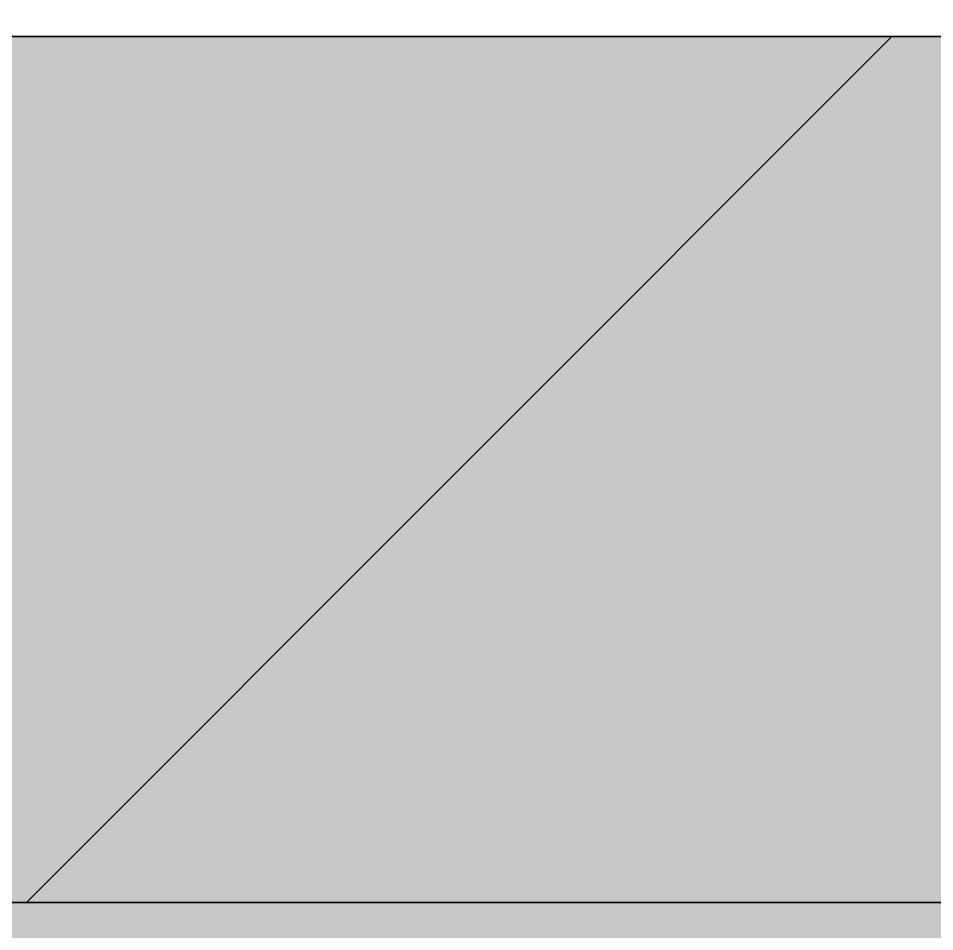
# Model space of a CAD drawing. Header units: millimetres. Extents: x 2519235 to 7246330, y 25937 to 201821.
# Drawn here: x 3262714.8 to 3262820.6, y 100986.6 to 101092.1 of the extents above; entities that cross this region are included whole.
import ezdxf
from ezdxf.xclip import XClip

# ---------------------------------------------------------------- set-up
doc = ezdxf.new("R2010")
doc.units = ezdxf.units.MM
doc.header["$XCLIPFRAME"] = 0
for name, color, linetype in [('000 - 0_HIDE_OBJ_FRAMING_DEF_SUB_1', 250, 'Continuous'), ('000 - CONCRETE_COL_CUT_COLOR_1', 1, 'Continuous'), ('000 - CONCRETE_COL_HATCH_', 251, 'Continuous'), ('000 - CONCRETE_COL_WIPEOUT_', 250, 'Continuous'), ('000 - CONCRETE_WALL_CUT_COLOR_3', 3, 'Continuous'), ('000 - CONCRETE_WALL_CUT_COLOR_5', 5, 'Continuous')]:
    doc.layers.add(name, color=color, linetype=linetype)

# ---------------------------------------------------------------- blocks, each defined once
blk = doc.blocks.new('A$C9a10139f')
at = {"layer": '000 - 0_HIDE_OBJ_FRAMING_DEF_SUB_1', "lineweight": 25}
h = blk.add_hatch(dxfattribs=at)
h.set_pattern_fill('FP_31', color=256, style=0, pattern_type=2)
h.set_pattern_definition([(50, (2976342.74, -103500), (364.36793, -31.878294), [38.1, -419.1]), (355, (2976342.74, -103500), (-70.48585, 382.113303), [30.48, -335.28]), (100.451, (2976373.1, -103502.66), (293.885003, 350.233376), [32.38, -356.18]), (46.184, (2976342.74, -103398.4), (542.15848, -84.08583), [57.15, -628.65]), (96.636, (2976387.9, -103405.4), (474.8049, 494.85542), [48.57, -534.27]), (351.184, (2976342.74, -103398.4), (474.8102, 494.85008), [45.72, -502.92]), (21, (2976393.54, -103423.8), (303.228468, -204.530462), [38.1, -419.1]), (326, (2976393.54, -103423.8), (123.60389, 368.376044), [30.48, -335.28]), (71.451, (2976418.8, -103440.84), (426.834125, 163.842736), [32.38, -356.18]), (37.5, (2976342.74, -103500), (6.1766457, 169.1101516), [16.764, -314.452, 16.764, -323.596, -336.55]), (37.5, (2976342.74, -103500), (6.1766457, 169.1101516), [-671.576, 16.764, -319.786]), (7.5, (2976342.74, -103500), (133.638876, 200.361494), [16.764, -177.292, 16.764, -306.832, -128.27]), (7.5, (2976342.74, -103500), (133.638876, 200.361494), [-517.652, 16.764, -111.506]), (327.5, (2976229.46, -103500), (271.181819, -11.4583626), [16.764, -110.236, 16.764, -379.476, -525.78]), (327.5, (2976229.46, -103500), (271.181819, -11.4583626), [-523.24, 16.764, -509.016]), (317.5, (2976178.66, -103500), (296.25851, 50.852847), [16.764, -148.336, 16.764, -246.38, -373.38]), (317.5, (2976178.66, -103500), (296.25851, 50.852847), [-428.244, 16.764, -356.616])])
h.paths.add_polyline_path([(-48851.67, -3211.05), (-48551.67, -3211.05), (-48551.67, -2760), (-4210.34, -2760), (-4210.34, -3211.05), (-3910.34, -3210), (-3910.34, -2760), (1028.19, -2760), (1028.19, -2510), (-3910.34, -2510), (-3910.34, -2010), (-4210.34, -2010), (-4210.34, -2510), (-48551.67, -2510), (-48551.67, -2110), (-48851.67, -2110), (-48851.67, -2510), (-49985.39, -2510), (-49985.39, -2760), (-48851.67, -2760), (-48851.67, -3160)])
at = {"layer": '000 - 0_HIDE_OBJ_FRAMING_DEF_SUB_1', "lineweight": 9}
h = blk.add_hatch(dxfattribs=at)
h.set_pattern_fill('FP_30', color=256, style=0, pattern_type=2)
h.set_pattern_definition([(45, (2976342.74, -103500), (-106.066017, 106.066017), [])])
h.paths.add_polyline_path([(300, -2510), (1028.19, -2510), (1028.19, -2410), (-3910.34, -2410), (-3910.34, -2510), (-2160.16, -2510)])
h.paths.add_polyline_path([(-49188.3, -2510), (-48901.67, -2510), (-48902.08, -2410), (-49985.39, -2410), (-49985.39, -2510)])
h.paths.add_polyline_path([(-48551.67, -2510), (-4210.34, -2510), (-4210.34, -2410), (-48551.67, -2410)])
at = {"layer": '000 - 0_HIDE_OBJ_FRAMING_DEF_SUB_1'}
for p, q in [((-4210.34, -2410), (-48551.67, -2410)), ((-48551.67, -2410), (-4210.34, -2410)), ((-4210.34, -2410), (-48551.67, -2410)), ((-4210.34, -2410), (-48551.67, -2410)), ((-4210.34, -2410), (-48551.67, -2410)), ((-14700, -2410), (-4210.34, -2410)), ((-48551.67, -2510), (-4210.34, -2510)), ((-4210.34, -2510), (-48551.67, -2510))]:
    blk.add_line(p, q, dxfattribs=at)
blk = doc.blocks.new('*U1675')
at = {"layer": '000 - CONCRETE_COL_HATCH_'}
h = blk.add_hatch(dxfattribs=at)
h.set_pattern_fill('AR-CONC', color=256, scale=0.04)
h.set_pattern_definition([(50, (511441.48, -852859.976), (7.28738676, -0.63756342), [0.762, -8.382]), (355, (511441.48, -852859.976), (-1.409736857, 7.64227381), [0.6096, -6.705623367]), (100.4514447, (511442.087, -852860.029), (5.877649884, 7.004710076), [0.64760035, -7.123609784]), (46.1842, (511441.48, -852857.944), (10.843161636, -1.68169312), [1.143, -12.573]), (96.6355576, (511442.383, -852858.084), (9.49616536, 9.89704498), [0.97140093, -10.68542433]), (351.1841512, (511441.48, -852857.944), (9.49616536, 9.89704498), [0.91439868, -10.05838928]), (21, (511442.496, -852858.452), (6.06457565, -4.090607927), [0.762, -8.382]), (326, (511442.496, -852858.452), (2.472081134, 7.367518645), [0.6096, -6.7056]), (71.451445, (511443.001, -852858.793), (8.53665677, 3.276910755), [0.64760035, -7.123597504]), (37.5, (511441.4798, -852859.9761), (0.12354413, 3.382201555), [0, -6.62432, 0, -6.8072, 0, -6.731]), (7.5, (511441.4798, -852859.976), (2.6727865, 4.007222993), [0, -3.88112, 0, -6.47192, 0, -2.5654]), (327.5, (511439.214, -852859.976), (5.423623807, -0.22914976), [0, -2.54, 0, -7.9248, 0, -10.5156]), (317.5, (511438.198, -852859.976), (5.925167255, 1.017059641), [0, -3.302, 0, -5.26288, 0, -7.4676])])
h.paths.add_polyline_path([(0, 0), (0, -250), (1133.72, -250), (1133.72, -650), (1133.72, -701.05), (1433.72, -701.05), (1433.72, -250), (45775.06, -250), (45775.06, -701.05), (46075.06, -700), (46075.06, -250), (51013.58, -250), (51013.58, 0), (46075.06, 0), (46075.05, 500), (45775.06, 500), (45775.06, 0), (1433.72, 0), (1433.72, 400), (1133.72, 400), (1133.72, 0)])
at = {"layer": '000 - CONCRETE_COL_CUT_COLOR_1', "color": 0, "lineweight": -2}
blk.add_lwpolyline([(1433.72, -250), (45775.06, -250), (45775.06, -701.05), (46075.06, -700), (46075.06, -250), (51013.58, -250), (51013.58, 0), (46075.06, 0), (46075.05, 500), (45775.06, 500), (45775.06, 0), (1433.72, 0)], dxfattribs=at)
blk = doc.blocks.new('*U994')
at = {"layer": '000 - CONCRETE_COL_HATCH_'}
h = blk.add_hatch(dxfattribs=at)
h.set_pattern_fill('ANSI31', color=256, scale=0.25)
h.set_pattern_definition([(45, (88682.6727, -845106.8257), (-0.5612660076, 0.5612660076), [])])
h.paths.add_polyline_path([(0, 0), (44341.34, 0), (44341.34, 100), (0, 100)])
at = {"layer": '000 - CONCRETE_COL_CUT_COLOR_1', "color": 0}
blk.add_lwpolyline([(0, 0), (44341.34, 0), (44341.34, 100), (0, 100)], dxfattribs=at)
blk = doc.blocks.new('A$Ca70fc861')
at = {"layer": '000 - CONCRETE_WALL_CUT_COLOR_3'}
blk.add_blockref('*U994', (300, -400), dxfattribs=at)
at = {"layer": '000 - CONCRETE_WALL_CUT_COLOR_5', "color": 30}
blk.add_blockref('*U1675', (-1133.72, -400), dxfattribs=at)

msp = doc.modelspace()

# ---------------------------------------------------------------- block references
ref = msp.add_blockref('A$C9a10139f', (3267384.512, 103500))
XClip(ref).set_block_clipping_path([(-25578.266780246, -6873.3504424678), (-1221.0579811619, 14432.3271690989)])

# ---------------------------------------------------------------- next in the draw order: block references
ref = msp.add_blockref('A$Ca70fc861', (3218532.839, 101390))
XClip(ref).set_block_clipping_path([(23651.5162248188, -2560.0000000065), (47630.614968834, 15792.1869267942)])

doc.saveas('drawing.dxf')
